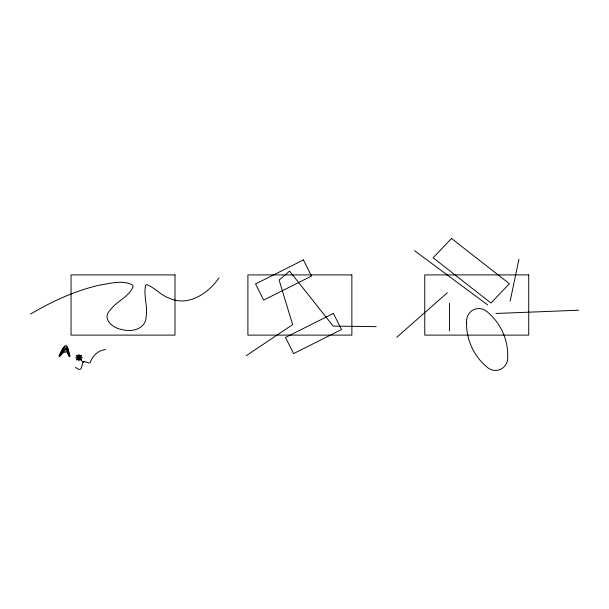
<?xml version="1.0" encoding="UTF-8"?>
<svg xmlns="http://www.w3.org/2000/svg" width="609" height="609" viewBox="0 0 609 609"><rect width="100%" height="100%" fill="white"/><g stroke="black" fill="none" stroke-linecap="round" stroke-linejoin="round"><path stroke-width="0.91" d="M510.152 301.166L518.952 259.168M59.065 356.158C61.783 349.543 67.051 338.056 68.748 352.619A42.561 42.561 0 0 0 70.02 356.158M59.256 356.158C64.074 345.242 67.013 342.38 69.837 356.158M59.438 356.158C61.067 350.906 67.751 342.928 68.596 353.403A37.469 37.469 0 0 0 69.647 356.158M59.629 356.158C60.953 353.38 62.78 349.497 66.305 349.315A1.058 1.058 0 0 1 66.929 349.65L68.482 353.646A44.921 44.921 0 0 0 69.456 356.158M80.7 356.189L80.989 355.603L80.403 355.884M59.819 356.158C60.436 352.253 67.728 347.518 68.322 353.928A45.127 45.127 0 0 0 69.274 356.158M60.002 356.158L63.207 352.626A5.138 5.138 0 0 1 64.348 352.177L66.876 352.101L67.942 353.875A35.223 35.223 0 0 0 68.718 355.473L69.083 356.158M218.905 277.986C208.194 293.584 187.739 307.225 168.708 297.9C160.388 295.091 154.602 287.265 146.457 284.609L145.589 285.218C143.336 295.472 147.926 306.182 146.152 316.642C145.947 329.02 131.506 332.666 121.655 329.416C112.954 328.373 101.505 318.72 110.054 310.217C116.448 301.112 129.451 296.887 133.188 286.245L132.541 285.012C122.653 279.66 110.442 283.512 99.967 285.012C75.318 290.592 52.13 301.326 30.45 314.13M76.589 360.003L78.713 357.879M84.057 361.434L83.068 362.294L78.98 357.612L81.37 355.222M396.771 337.279L447.387 292.693M78.98 357.612L79.969 356.752M246.257 355.664L292.632 324.635L279.128 280.064L289.564 271.119L333.176 326.112L376.172 326.652M105.563 349.566C97.927 350.365 92.454 355.915 90.132 362.698C88.016 363.672 86.067 361.167 83.897 361.837A2.23 2.23 0 0 0 83.121 362.248C81.02 366.146 82.58 372.845 75.516 367.379M495.924 313.46L578.55 310.232M75.6 357.612L78.607 357.612M79.36 357.612L82.36 357.612M414.501 250.664L487.725 304.964M76.589 355.222L78.713 357.346M79.246 357.879L81.37 360.003M449.488 303.29L449.488 330.991M78.98 354.225L78.98 357.232M78.98 357.985L78.98 360.992M466.585 323.029C466.266 339.046 473.452 355.275 485.533 365.803C494.607 375.365 508.698 369.123 507.723 355.976C508.035 339.959 500.849 323.729 488.776 313.193C479.694 303.64 465.611 309.882 466.585 323.029M451.52 238.484L433.106 257.774L490.968 303.008L509.383 283.718L451.52 238.484M303.419 259.921L255.552 283.954L263.659 300.1L311.526 276.067L303.419 259.921M333.374 313.422L285.499 337.455L293.607 353.601L341.474 329.568L333.374 313.422M175.011 274.91L71.047 274.91L71.047 335.11L175.011 335.11L175.011 274.91M351.865 274.91L247.901 274.91L247.901 335.11L351.865 335.11L351.865 274.91M528.726 274.91L424.755 274.91L424.755 335.11L528.726 335.11L528.726 274.91M81.088 355.504L76.879 355.504L76.879 359.713L81.088 359.713L81.088 355.504M78.165 358.975A1.599 1.599 0 0 0 80.578 357.635A1.599 1.599 0 0 0 78.211 356.212A1.599 1.599 0 0 0 78.165 358.975"/></g></svg>
